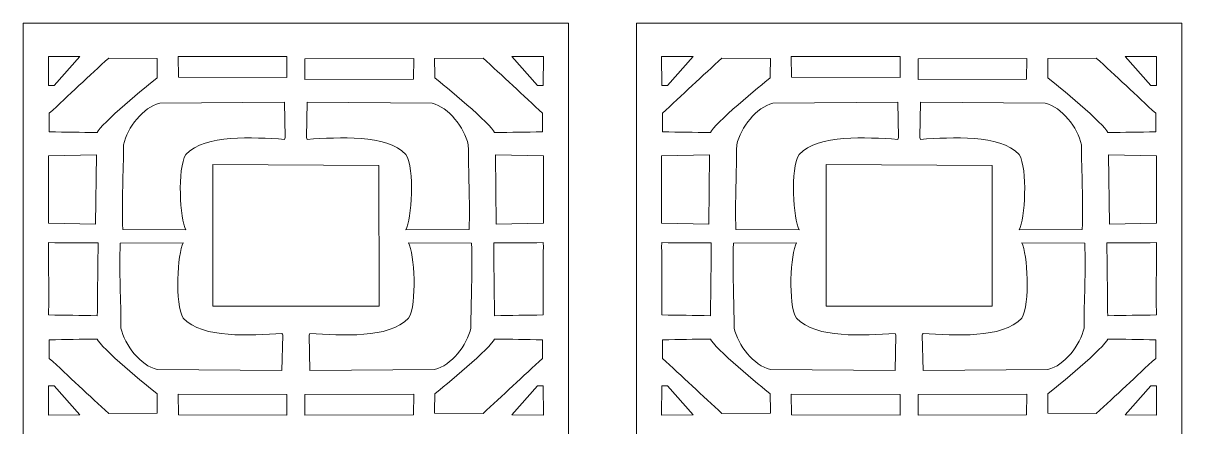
# Model space of a CAD drawing. Header units: centimetres. Extents: x -27.5 to -15.4, y -2.8 to 9.5.
# Drawn here: x -27.5 to -15.44, y 5.3 to 9.5 of the extents above; entities that cross this region are included whole.
import ezdxf

# ---------------------------------------------------------------- set-up
doc = ezdxf.new("R2010")
doc.units = ezdxf.units.CM
doc.header["$MEASUREMENT"] = 0
doc.layers.add('layer 1', color=7, linetype='Continuous')

msp = doc.modelspace()

# ---------------------------------------------------------------- linework, layer by layer
at = {"layer": 'layer 1', "color": 250, "lineweight": 9}
for points, knots in [([(-27.5, 9.49999), (-27.5, 9.49999), (-21.82427, 9.49999), (-21.82427, 9.49999), (-21.82427, 9.49999), (-21.82427, 9.49999), (-21.82427, -2.80267), (-21.82427, -2.80267), (-21.82427, -2.80267), (-21.82427, -2.80267), (-27.5, -2.80267), (-27.5, -2.80267), (-27.5, -2.80267), (-27.5, -2.80267), (-27.5, 9.49999), (-27.5, 9.49999)], [0, 0, 0, 0, 0.2, 0.2, 0.2, 0.2, 0.4, 0.4, 0.4, 0.4, 0.6, 0.6, 0.6, 0.6, 1, 1, 1, 1]), ([(-21.11943, 9.49999), (-21.11943, 9.49999), (-15.44371, 9.49999), (-15.44371, 9.49999), (-15.44371, 9.49999), (-15.44371, 9.49999), (-15.44371, -2.80267), (-15.44371, -2.80267), (-15.44371, -2.80267), (-15.44371, -2.80267), (-21.11943, -2.80267), (-21.11943, -2.80267), (-21.11943, -2.80267), (-21.11943, -2.80267), (-21.11943, 9.49999), (-21.11943, 9.49999)], [0, 0, 0, 0, 0.2, 0.2, 0.2, 0.2, 0.4, 0.4, 0.4, 0.4, 0.6, 0.6, 0.6, 0.6, 1, 1, 1, 1]), ([(-20.85648, 9.15424), (-20.85648, 9.15424), (-20.85563, 8.85045), (-20.85563, 8.85045), (-20.85563, 8.85045), (-20.84686, 8.85045), (-20.80493, 8.85045), (-20.79616, 8.85045), (-20.79616, 8.85045), (-20.79616, 8.85045), (-20.52929, 9.15185), (-20.52929, 9.15185), (-20.52929, 9.15185), (-20.52929, 9.15185), (-20.85648, 9.15424), (-20.85648, 9.15424)], [0, 0, 0, 0, 0.2, 0.2, 0.2, 0.2, 0.4, 0.4, 0.4, 0.4, 0.6, 0.6, 0.6, 0.6, 1, 1, 1, 1]), ([(-19.7254, 9.13289), (-19.7254, 9.13289), (-20.22965, 9.13745), (-20.22965, 9.13745), (-20.22965, 9.13745), (-20.42261, 8.95908), (-20.65529, 8.74104), (-20.84827, 8.56269), (-20.84827, 8.56269), (-20.84827, 8.49837), (-20.84827, 8.43402), (-20.84827, 8.36968), (-20.84827, 8.36968), (-20.667, 8.36678), (-20.52981, 8.36454), (-20.34854, 8.36164), (-20.34854, 8.36164), (-20.32265, 8.44312), (-19.81719, 8.86154), (-19.72585, 8.93154), (-19.72585, 8.93154), (-19.72875, 9.00174), (-19.72247, 9.06271), (-19.7254, 9.13289)], [0, 0, 0, 0, 0.14285714, 0.14285714, 0.14285714, 0.14285714, 0.28571429, 0.28571429, 0.28571429, 0.28571429, 0.42857143, 0.42857143, 0.42857143, 0.42857143, 0.57142857, 0.57142857, 0.57142857, 0.57142857, 0.71428571, 0.71428571, 0.71428571, 0.71428571, 1, 1, 1, 1]), ([(-19.50733, 9.15424), (-19.50733, 9.15424), (-19.50381, 8.93761), (-19.50381, 8.93761), (-19.50381, 8.93761), (-19.50381, 8.93761), (-18.37447, 8.93531), (-18.37447, 8.93531), (-18.37447, 8.93531), (-18.37447, 8.93531), (-18.37447, 9.15229), (-18.37447, 9.15229), (-18.37447, 9.15229), (-18.37447, 9.15229), (-19.50733, 9.15424), (-19.50733, 9.15424)], [0, 0, 0, 0, 0.2, 0.2, 0.2, 0.2, 0.4, 0.4, 0.4, 0.4, 0.6, 0.6, 0.6, 0.6, 1, 1, 1, 1]), ([(-17.05581, 9.13252), (-17.05581, 9.13252), (-17.05933, 8.91589), (-17.05933, 8.91589), (-17.05933, 8.91589), (-17.05933, 8.91589), (-18.18867, 8.91359), (-18.18867, 8.91359), (-18.18867, 8.91359), (-18.18867, 8.91359), (-18.18867, 9.13057), (-18.18867, 9.13057), (-18.18867, 9.13057), (-18.18867, 9.13057), (-17.05581, 9.13252), (-17.05581, 9.13252)], [0, 0, 0, 0, 0.2, 0.2, 0.2, 0.2, 0.4, 0.4, 0.4, 0.4, 0.6, 0.6, 0.6, 0.6, 1, 1, 1, 1]), ([(-16.83775, 9.13289), (-16.83775, 9.13289), (-16.3335, 9.13745), (-16.3335, 9.13745), (-16.3335, 9.13745), (-16.14053, 8.95908), (-15.90786, 8.74104), (-15.71488, 8.56269), (-15.71488, 8.56269), (-15.71488, 8.49837), (-15.71488, 8.43402), (-15.71488, 8.36968), (-15.71488, 8.36968), (-15.89615, 8.36678), (-16.03334, 8.36454), (-16.21461, 8.36164), (-16.21461, 8.36164), (-16.2405, 8.44312), (-16.74595, 8.86154), (-16.83729, 8.93154), (-16.83729, 8.93154), (-16.83439, 9.00174), (-16.84067, 9.06271), (-16.83775, 9.13289)], [0, 0, 0, 0, 0.14285714, 0.14285714, 0.14285714, 0.14285714, 0.28571429, 0.28571429, 0.28571429, 0.28571429, 0.42857143, 0.42857143, 0.42857143, 0.42857143, 0.57142857, 0.57142857, 0.57142857, 0.57142857, 0.71428571, 0.71428571, 0.71428571, 0.71428571, 1, 1, 1, 1]), ([(-15.70667, 9.15424), (-15.70667, 9.15424), (-15.70752, 8.85045), (-15.70752, 8.85045), (-15.70752, 8.85045), (-15.71628, 8.85045), (-15.75821, 8.85045), (-15.76698, 8.85045), (-15.76698, 8.85045), (-15.76698, 8.85045), (-16.03385, 9.15185), (-16.03385, 9.15185), (-16.03385, 9.15185), (-16.03385, 9.15185), (-15.70667, 9.15424), (-15.70667, 9.15424)], [0, 0, 0, 0, 0.2, 0.2, 0.2, 0.2, 0.4, 0.4, 0.4, 0.4, 0.6, 0.6, 0.6, 0.6, 1, 1, 1, 1]), ([(-20.08327, 7.35446), (-20.09496, 7.65269), (-20.07477, 7.94928), (-20.07575, 8.23591), (-20.07575, 8.23591), (-20.0344, 8.4176), (-19.87128, 8.62281), (-19.69867, 8.66891), (-19.69867, 8.66891), (-19.69867, 8.66891), (-18.40037, 8.67767), (-18.40037, 8.67767), (-18.40037, 8.67767), (-18.40037, 8.67767), (-18.3916, 8.30922), (-18.3916, 8.30922), (-18.3916, 8.30922), (-18.39453, 8.3034), (-18.39745, 8.29753), (-18.40037, 8.29169), (-18.40037, 8.29169), (-18.73195, 8.30959), (-19.22157, 8.351), (-19.42674, 8.13379), (-19.42674, 8.13379), (-19.52045, 7.98442), (-19.4854, 7.45944), (-19.42674, 7.3499), (-19.42674, 7.3499), (-19.42674, 7.3499), (-20.08327, 7.35446), (-20.08327, 7.35446)], [0, 0, 0, 0, 0.11111111, 0.11111111, 0.11111111, 0.11111111, 0.22222222, 0.22222222, 0.22222222, 0.22222222, 0.33333333, 0.33333333, 0.33333333, 0.33333333, 0.44444444, 0.44444444, 0.44444444, 0.44444444, 0.55555556, 0.55555556, 0.55555556, 0.55555556, 0.66666667, 0.66666667, 0.66666667, 0.66666667, 0.77777778, 0.77777778, 0.77777778, 0.77777778, 1, 1, 1, 1]), ([(-16.47987, 7.35446), (-16.46818, 7.65269), (-16.48837, 7.94928), (-16.4874, 8.23591), (-16.4874, 8.23591), (-16.52875, 8.4176), (-16.69186, 8.62281), (-16.86447, 8.66891), (-16.86447, 8.66891), (-16.86447, 8.66891), (-18.16277, 8.67767), (-18.16277, 8.67767), (-18.16277, 8.67767), (-18.16277, 8.67767), (-18.17154, 8.30922), (-18.17154, 8.30922), (-18.17154, 8.30922), (-18.16862, 8.3034), (-18.1657, 8.29753), (-18.16277, 8.29169), (-18.16277, 8.29169), (-17.83119, 8.30959), (-17.34157, 8.351), (-17.1364, 8.13379), (-17.1364, 8.13379), (-17.0427, 7.98442), (-17.07775, 7.45944), (-17.1364, 7.3499), (-17.1364, 7.3499), (-17.1364, 7.3499), (-16.47987, 7.35446), (-16.47987, 7.35446)], [0, 0, 0, 0, 0.11111111, 0.11111111, 0.11111111, 0.11111111, 0.22222222, 0.22222222, 0.22222222, 0.22222222, 0.33333333, 0.33333333, 0.33333333, 0.33333333, 0.44444444, 0.44444444, 0.44444444, 0.44444444, 0.55555556, 0.55555556, 0.55555556, 0.55555556, 0.66666667, 0.66666667, 0.66666667, 0.66666667, 0.77777778, 0.77777778, 0.77777778, 0.77777778, 1, 1, 1, 1]), ([(-20.36603, 7.41047), (-20.36603, 7.41047), (-20.35726, 8.1298), (-20.35726, 8.1298), (-20.35726, 8.1298), (-20.35726, 8.1298), (-20.85668, 8.11999), (-20.85668, 8.11999), (-20.85668, 8.11999), (-20.85668, 8.11999), (-20.85741, 7.41905), (-20.85741, 7.41905), (-20.85741, 7.41905), (-20.85741, 7.41905), (-20.36603, 7.41047), (-20.36603, 7.41047)], [0, 0, 0, 0, 0.2, 0.2, 0.2, 0.2, 0.4, 0.4, 0.4, 0.4, 0.6, 0.6, 0.6, 0.6, 1, 1, 1, 1]), ([(-16.19712, 7.41047), (-16.19712, 7.41047), (-16.20588, 8.1298), (-16.20588, 8.1298), (-16.20588, 8.1298), (-16.20588, 8.1298), (-15.70646, 8.11999), (-15.70646, 8.11999), (-15.70646, 8.11999), (-15.70646, 8.11999), (-15.70573, 7.41905), (-15.70573, 7.41905), (-15.70573, 7.41905), (-15.70573, 7.41905), (-16.19712, 7.41047), (-16.19712, 7.41047)], [0, 0, 0, 0, 0.2, 0.2, 0.2, 0.2, 0.4, 0.4, 0.4, 0.4, 0.6, 0.6, 0.6, 0.6, 1, 1, 1, 1]), ([(-19.14495, 8.03087), (-19.14495, 8.03087), (-19.14514, 6.55784), (-19.14514, 6.55784), (-19.14514, 6.55784), (-19.14514, 6.55784), (-17.41548, 6.55755), (-17.41548, 6.55755), (-17.41548, 6.55755), (-17.41548, 6.55755), (-17.41878, 8.01962), (-17.41878, 8.01962), (-17.41878, 8.01962), (-17.41878, 8.01962), (-19.14495, 8.03087), (-19.14495, 8.03087)], [0, 0, 0, 0, 0.2, 0.2, 0.2, 0.2, 0.4, 0.4, 0.4, 0.4, 0.6, 0.6, 0.6, 0.6, 1, 1, 1, 1]), ([(-20.85612, 7.21783), (-20.85718, 6.96642), (-20.84941, 6.71698), (-20.85525, 6.46553), (-20.85525, 6.46553), (-20.67398, 6.46261), (-20.52952, 6.46024), (-20.34825, 6.45732), (-20.34825, 6.45732), (-20.34532, 6.70585), (-20.3424, 6.96553), (-20.33948, 7.21406), (-20.33948, 7.21406), (-20.51783, 7.21991), (-20.67775, 7.21199), (-20.85612, 7.21783)], [0, 0, 0, 0, 0.2, 0.2, 0.2, 0.2, 0.4, 0.4, 0.4, 0.4, 0.6, 0.6, 0.6, 0.6, 1, 1, 1, 1]), ([(-20.11, 7.21033), (-20.12169, 6.9121), (-20.1015, 6.6155), (-20.10247, 6.32888), (-20.10247, 6.32888), (-20.06112, 6.14719), (-19.89801, 5.94198), (-19.7254, 5.89588), (-19.7254, 5.89588), (-19.7254, 5.89588), (-18.4271, 5.88712), (-18.4271, 5.88712), (-18.4271, 5.88712), (-18.4271, 5.88712), (-18.41833, 6.25557), (-18.41833, 6.25557), (-18.41833, 6.25557), (-18.42125, 6.26139), (-18.42417, 6.26726), (-18.4271, 6.2731), (-18.4271, 6.2731), (-18.75868, 6.2552), (-19.2483, 6.21379), (-19.45347, 6.431), (-19.45347, 6.431), (-19.54717, 6.58037), (-19.51212, 7.10535), (-19.45347, 7.21489), (-19.45347, 7.21489), (-19.45347, 7.21489), (-20.11, 7.21033), (-20.11, 7.21033)], [0, 0, 0, 0, 0.11111111, 0.11111111, 0.11111111, 0.11111111, 0.22222222, 0.22222222, 0.22222222, 0.22222222, 0.33333333, 0.33333333, 0.33333333, 0.33333333, 0.44444444, 0.44444444, 0.44444444, 0.44444444, 0.55555556, 0.55555556, 0.55555556, 0.55555556, 0.66666667, 0.66666667, 0.66666667, 0.66666667, 0.77777778, 0.77777778, 0.77777778, 0.77777778, 1, 1, 1, 1]), ([(-16.45315, 7.21033), (-16.44146, 6.9121), (-16.46165, 6.6155), (-16.46067, 6.32888), (-16.46067, 6.32888), (-16.50202, 6.14719), (-16.66514, 5.94198), (-16.83775, 5.89588), (-16.83775, 5.89588), (-16.83775, 5.89588), (-18.13605, 5.88712), (-18.13605, 5.88712), (-18.13605, 5.88712), (-18.13605, 5.88712), (-18.14482, 6.25557), (-18.14482, 6.25557), (-18.14482, 6.25557), (-18.14189, 6.26139), (-18.13897, 6.26726), (-18.13605, 6.2731), (-18.13605, 6.2731), (-17.80447, 6.2552), (-17.31485, 6.21379), (-17.10968, 6.431), (-17.10968, 6.431), (-17.01597, 6.58037), (-17.05102, 7.10535), (-17.10968, 7.21489), (-17.10968, 7.21489), (-17.10968, 7.21489), (-16.45315, 7.21033), (-16.45315, 7.21033)], [0, 0, 0, 0, 0.11111111, 0.11111111, 0.11111111, 0.11111111, 0.22222222, 0.22222222, 0.22222222, 0.22222222, 0.33333333, 0.33333333, 0.33333333, 0.33333333, 0.44444444, 0.44444444, 0.44444444, 0.44444444, 0.55555556, 0.55555556, 0.55555556, 0.55555556, 0.66666667, 0.66666667, 0.66666667, 0.66666667, 0.77777778, 0.77777778, 0.77777778, 0.77777778, 1, 1, 1, 1]), ([(-15.70702, 7.21783), (-15.70596, 6.96642), (-15.71374, 6.71698), (-15.70789, 6.46553), (-15.70789, 6.46553), (-15.88916, 6.46261), (-16.03363, 6.46024), (-16.2149, 6.45732), (-16.2149, 6.45732), (-16.21782, 6.70585), (-16.22074, 6.96553), (-16.22367, 7.21406), (-16.22367, 7.21406), (-16.04532, 7.21991), (-15.88539, 7.21199), (-15.70702, 7.21783)], [0, 0, 0, 0, 0.2, 0.2, 0.2, 0.2, 0.4, 0.4, 0.4, 0.4, 0.6, 0.6, 0.6, 0.6, 1, 1, 1, 1]), ([(-19.72516, 5.44351), (-19.72516, 5.44351), (-20.22941, 5.43896), (-20.22941, 5.43896), (-20.22941, 5.43896), (-20.42237, 5.61733), (-20.65505, 5.83537), (-20.84803, 6.01372), (-20.84803, 6.01372), (-20.84803, 6.07803), (-20.84803, 6.14239), (-20.84803, 6.20672), (-20.84803, 6.20672), (-20.66676, 6.20963), (-20.52957, 6.21186), (-20.34829, 6.21477), (-20.34829, 6.21477), (-20.32241, 6.13329), (-19.81695, 5.71487), (-19.72561, 5.64487), (-19.72561, 5.64487), (-19.72851, 5.57467), (-19.72223, 5.51369), (-19.72516, 5.44351)], [0, 0, 0, 0, 0.14285714, 0.14285714, 0.14285714, 0.14285714, 0.28571429, 0.28571429, 0.28571429, 0.28571429, 0.42857143, 0.42857143, 0.42857143, 0.42857143, 0.57142857, 0.57142857, 0.57142857, 0.57142857, 0.71428571, 0.71428571, 0.71428571, 0.71428571, 1, 1, 1, 1]), ([(-16.83799, 5.44351), (-16.83799, 5.44351), (-16.33374, 5.43896), (-16.33374, 5.43896), (-16.33374, 5.43896), (-16.14077, 5.61733), (-15.9081, 5.83537), (-15.71512, 6.01372), (-15.71512, 6.01372), (-15.71512, 6.07803), (-15.71512, 6.14239), (-15.71512, 6.20672), (-15.71512, 6.20672), (-15.89639, 6.20963), (-16.03358, 6.21186), (-16.21485, 6.21477), (-16.21485, 6.21477), (-16.24074, 6.13329), (-16.74619, 5.71487), (-16.83753, 5.64487), (-16.83753, 5.64487), (-16.83463, 5.57467), (-16.84091, 5.51369), (-16.83799, 5.44351)], [0, 0, 0, 0, 0.14285714, 0.14285714, 0.14285714, 0.14285714, 0.28571429, 0.28571429, 0.28571429, 0.28571429, 0.42857143, 0.42857143, 0.42857143, 0.42857143, 0.57142857, 0.57142857, 0.57142857, 0.57142857, 0.71428571, 0.71428571, 0.71428571, 0.71428571, 1, 1, 1, 1]), ([(-20.85624, 5.42217), (-20.85624, 5.42217), (-20.85539, 5.72596), (-20.85539, 5.72596), (-20.85539, 5.72596), (-20.84662, 5.72596), (-20.80469, 5.72596), (-20.79592, 5.72596), (-20.79592, 5.72596), (-20.79592, 5.72596), (-20.52905, 5.42455), (-20.52905, 5.42455), (-20.52905, 5.42455), (-20.52905, 5.42455), (-20.85624, 5.42217), (-20.85624, 5.42217)], [0, 0, 0, 0, 0.2, 0.2, 0.2, 0.2, 0.4, 0.4, 0.4, 0.4, 0.6, 0.6, 0.6, 0.6, 1, 1, 1, 1]), ([(-15.70691, 5.42217), (-15.70691, 5.42217), (-15.70776, 5.72596), (-15.70776, 5.72596), (-15.70776, 5.72596), (-15.71653, 5.72596), (-15.75845, 5.72596), (-15.76722, 5.72596), (-15.76722, 5.72596), (-15.76722, 5.72596), (-16.03409, 5.42455), (-16.03409, 5.42455), (-16.03409, 5.42455), (-16.03409, 5.42455), (-15.70691, 5.42217), (-15.70691, 5.42217)], [0, 0, 0, 0, 0.2, 0.2, 0.2, 0.2, 0.4, 0.4, 0.4, 0.4, 0.6, 0.6, 0.6, 0.6, 1, 1, 1, 1]), ([(-19.50733, 5.6411), (-19.50733, 5.6411), (-19.50381, 5.42446), (-19.50381, 5.42446), (-19.50381, 5.42446), (-19.50381, 5.42446), (-18.37447, 5.42216), (-18.37447, 5.42216), (-18.37447, 5.42216), (-18.37447, 5.42216), (-18.37447, 5.63915), (-18.37447, 5.63915), (-18.37447, 5.63915), (-18.37447, 5.63915), (-19.50733, 5.6411), (-19.50733, 5.6411)], [0, 0, 0, 0, 0.2, 0.2, 0.2, 0.2, 0.4, 0.4, 0.4, 0.4, 0.6, 0.6, 0.6, 0.6, 1, 1, 1, 1]), ([(-17.05581, 5.6411), (-17.05581, 5.6411), (-17.05933, 5.42446), (-17.05933, 5.42446), (-17.05933, 5.42446), (-17.05933, 5.42446), (-18.18867, 5.42216), (-18.18867, 5.42216), (-18.18867, 5.42216), (-18.18867, 5.42216), (-18.18867, 5.63915), (-18.18867, 5.63915), (-18.18867, 5.63915), (-18.18867, 5.63915), (-17.05581, 5.6411), (-17.05581, 5.6411)], [0, 0, 0, 0, 0.2, 0.2, 0.2, 0.2, 0.4, 0.4, 0.4, 0.4, 0.6, 0.6, 0.6, 0.6, 1, 1, 1, 1])]:
    msp.add_open_spline(points, degree=3, knots=knots, dxfattribs=at)
at = {"layer": 'layer 1', "color": 7, "lineweight": 9}
for points, knots in [([(-27.23704, 9.15424), (-27.23704, 9.15424), (-27.23619, 8.85045), (-27.23619, 8.85045), (-27.23619, 8.85045), (-27.22742, 8.85045), (-27.18549, 8.85045), (-27.17673, 8.85045), (-27.17673, 8.85045), (-27.17673, 8.85045), (-26.90985, 9.15185), (-26.90985, 9.15185), (-26.90985, 9.15185), (-26.90985, 9.15185), (-27.23704, 9.15424), (-27.23704, 9.15424)], [0, 0, 0, 0, 0.2, 0.2, 0.2, 0.2, 0.4, 0.4, 0.4, 0.4, 0.6, 0.6, 0.6, 0.6, 1, 1, 1, 1]), ([(-26.10596, 9.13289), (-26.10596, 9.13289), (-26.61021, 9.13745), (-26.61021, 9.13745), (-26.61021, 9.13745), (-26.80317, 8.95908), (-27.03585, 8.74104), (-27.22883, 8.56269), (-27.22883, 8.56269), (-27.22883, 8.49837), (-27.22883, 8.43402), (-27.22883, 8.36968), (-27.22883, 8.36968), (-27.04756, 8.36678), (-26.91037, 8.36454), (-26.7291, 8.36164), (-26.7291, 8.36164), (-26.70321, 8.44312), (-26.19776, 8.86154), (-26.10642, 8.93154), (-26.10642, 8.93154), (-26.10932, 9.00174), (-26.10304, 9.06271), (-26.10596, 9.13289)], [0, 0, 0, 0, 0.14285714, 0.14285714, 0.14285714, 0.14285714, 0.28571429, 0.28571429, 0.28571429, 0.28571429, 0.42857143, 0.42857143, 0.42857143, 0.42857143, 0.57142857, 0.57142857, 0.57142857, 0.57142857, 0.71428571, 0.71428571, 0.71428571, 0.71428571, 1, 1, 1, 1]), ([(-25.8879, 9.15424), (-25.8879, 9.15424), (-25.88437, 8.93761), (-25.88437, 8.93761), (-25.88437, 8.93761), (-25.88437, 8.93761), (-24.75503, 8.93531), (-24.75503, 8.93531), (-24.75503, 8.93531), (-24.75503, 8.93531), (-24.75503, 9.15229), (-24.75503, 9.15229), (-24.75503, 9.15229), (-24.75503, 9.15229), (-25.8879, 9.15424), (-25.8879, 9.15424)], [0, 0, 0, 0, 0.2, 0.2, 0.2, 0.2, 0.4, 0.4, 0.4, 0.4, 0.6, 0.6, 0.6, 0.6, 1, 1, 1, 1]), ([(-23.43637, 9.13252), (-23.43637, 9.13252), (-23.4399, 8.91589), (-23.4399, 8.91589), (-23.4399, 8.91589), (-23.4399, 8.91589), (-24.56924, 8.91359), (-24.56924, 8.91359), (-24.56924, 8.91359), (-24.56924, 8.91359), (-24.56924, 9.13057), (-24.56924, 9.13057), (-24.56924, 9.13057), (-24.56924, 9.13057), (-23.43637, 9.13252), (-23.43637, 9.13252)], [0, 0, 0, 0, 0.2, 0.2, 0.2, 0.2, 0.4, 0.4, 0.4, 0.4, 0.6, 0.6, 0.6, 0.6, 1, 1, 1, 1]), ([(-23.21831, 9.13289), (-23.21831, 9.13289), (-22.71406, 9.13745), (-22.71406, 9.13745), (-22.71406, 9.13745), (-22.5211, 8.95908), (-22.28842, 8.74104), (-22.09544, 8.56269), (-22.09544, 8.56269), (-22.09544, 8.49837), (-22.09544, 8.43402), (-22.09544, 8.36968), (-22.09544, 8.36968), (-22.27671, 8.36678), (-22.4139, 8.36454), (-22.59517, 8.36164), (-22.59517, 8.36164), (-22.62106, 8.44312), (-23.12651, 8.86154), (-23.21786, 8.93154), (-23.21786, 8.93154), (-23.21495, 9.00174), (-23.22123, 9.06271), (-23.21831, 9.13289)], [0, 0, 0, 0, 0.14285714, 0.14285714, 0.14285714, 0.14285714, 0.28571429, 0.28571429, 0.28571429, 0.28571429, 0.42857143, 0.42857143, 0.42857143, 0.42857143, 0.57142857, 0.57142857, 0.57142857, 0.57142857, 0.71428571, 0.71428571, 0.71428571, 0.71428571, 1, 1, 1, 1]), ([(-22.08723, 9.15424), (-22.08723, 9.15424), (-22.08808, 8.85045), (-22.08808, 8.85045), (-22.08808, 8.85045), (-22.09685, 8.85045), (-22.13878, 8.85045), (-22.14754, 8.85045), (-22.14754, 8.85045), (-22.14754, 8.85045), (-22.41442, 9.15185), (-22.41442, 9.15185), (-22.41442, 9.15185), (-22.41442, 9.15185), (-22.08723, 9.15424), (-22.08723, 9.15424)], [0, 0, 0, 0, 0.2, 0.2, 0.2, 0.2, 0.4, 0.4, 0.4, 0.4, 0.6, 0.6, 0.6, 0.6, 1, 1, 1, 1]), ([(-26.46383, 7.35446), (-26.47552, 7.65269), (-26.45534, 7.94928), (-26.45631, 8.23591), (-26.45631, 8.23591), (-26.41496, 8.4176), (-26.25184, 8.62281), (-26.07924, 8.66891), (-26.07924, 8.66891), (-26.07924, 8.66891), (-24.78093, 8.67767), (-24.78093, 8.67767), (-24.78093, 8.67767), (-24.78093, 8.67767), (-24.77217, 8.30922), (-24.77217, 8.30922), (-24.77217, 8.30922), (-24.77509, 8.3034), (-24.77801, 8.29753), (-24.78093, 8.29169), (-24.78093, 8.29169), (-25.11251, 8.30959), (-25.60213, 8.351), (-25.8073, 8.13379), (-25.8073, 8.13379), (-25.90101, 7.98442), (-25.86596, 7.45944), (-25.8073, 7.3499), (-25.8073, 7.3499), (-25.8073, 7.3499), (-26.46383, 7.35446), (-26.46383, 7.35446)], [0, 0, 0, 0, 0.11111111, 0.11111111, 0.11111111, 0.11111111, 0.22222222, 0.22222222, 0.22222222, 0.22222222, 0.33333333, 0.33333333, 0.33333333, 0.33333333, 0.44444444, 0.44444444, 0.44444444, 0.44444444, 0.55555556, 0.55555556, 0.55555556, 0.55555556, 0.66666667, 0.66666667, 0.66666667, 0.66666667, 0.77777778, 0.77777778, 0.77777778, 0.77777778, 1, 1, 1, 1]), ([(-22.86044, 7.35446), (-22.84875, 7.65269), (-22.86893, 7.94928), (-22.86796, 8.23591), (-22.86796, 8.23591), (-22.90931, 8.4176), (-23.07243, 8.62281), (-23.24504, 8.66891), (-23.24504, 8.66891), (-23.24504, 8.66891), (-24.54334, 8.67767), (-24.54334, 8.67767), (-24.54334, 8.67767), (-24.54334, 8.67767), (-24.5521, 8.30922), (-24.5521, 8.30922), (-24.5521, 8.30922), (-24.54918, 8.3034), (-24.54626, 8.29753), (-24.54334, 8.29169), (-24.54334, 8.29169), (-24.21176, 8.30959), (-23.72214, 8.351), (-23.51697, 8.13379), (-23.51697, 8.13379), (-23.42326, 7.98442), (-23.45831, 7.45944), (-23.51697, 7.3499), (-23.51697, 7.3499), (-23.51697, 7.3499), (-22.86044, 7.35446), (-22.86044, 7.35446)], [0, 0, 0, 0, 0.11111111, 0.11111111, 0.11111111, 0.11111111, 0.22222222, 0.22222222, 0.22222222, 0.22222222, 0.33333333, 0.33333333, 0.33333333, 0.33333333, 0.44444444, 0.44444444, 0.44444444, 0.44444444, 0.55555556, 0.55555556, 0.55555556, 0.55555556, 0.66666667, 0.66666667, 0.66666667, 0.66666667, 0.77777778, 0.77777778, 0.77777778, 0.77777778, 1, 1, 1, 1]), ([(-26.74659, 7.41047), (-26.74659, 7.41047), (-26.73782, 8.1298), (-26.73782, 8.1298), (-26.73782, 8.1298), (-26.73782, 8.1298), (-27.23725, 8.11999), (-27.23725, 8.11999), (-27.23725, 8.11999), (-27.23725, 8.11999), (-27.23797, 7.41905), (-27.23797, 7.41905), (-27.23797, 7.41905), (-27.23797, 7.41905), (-26.74659, 7.41047), (-26.74659, 7.41047)], [0, 0, 0, 0, 0.2, 0.2, 0.2, 0.2, 0.4, 0.4, 0.4, 0.4, 0.6, 0.6, 0.6, 0.6, 1, 1, 1, 1]), ([(-22.57768, 7.41047), (-22.57768, 7.41047), (-22.58645, 8.1298), (-22.58645, 8.1298), (-22.58645, 8.1298), (-22.58645, 8.1298), (-22.08702, 8.11999), (-22.08702, 8.11999), (-22.08702, 8.11999), (-22.08702, 8.11999), (-22.0863, 7.41905), (-22.0863, 7.41905), (-22.0863, 7.41905), (-22.0863, 7.41905), (-22.57768, 7.41047), (-22.57768, 7.41047)], [0, 0, 0, 0, 0.2, 0.2, 0.2, 0.2, 0.4, 0.4, 0.4, 0.4, 0.6, 0.6, 0.6, 0.6, 1, 1, 1, 1]), ([(-25.52552, 8.03087), (-25.52552, 8.03087), (-25.5257, 6.55784), (-25.5257, 6.55784), (-25.5257, 6.55784), (-25.5257, 6.55784), (-23.79604, 6.55755), (-23.79604, 6.55755), (-23.79604, 6.55755), (-23.79604, 6.55755), (-23.79934, 8.01962), (-23.79934, 8.01962), (-23.79934, 8.01962), (-23.79934, 8.01962), (-25.52552, 8.03087), (-25.52552, 8.03087)], [0, 0, 0, 0, 0.2, 0.2, 0.2, 0.2, 0.4, 0.4, 0.4, 0.4, 0.6, 0.6, 0.6, 0.6, 1, 1, 1, 1]), ([(-27.23669, 7.21783), (-27.23774, 6.96642), (-27.22997, 6.71698), (-27.23582, 6.46553), (-27.23582, 6.46553), (-27.05454, 6.46261), (-26.91008, 6.46024), (-26.72881, 6.45732), (-26.72881, 6.45732), (-26.72589, 6.70585), (-26.72296, 6.96553), (-26.72004, 7.21406), (-26.72004, 7.21406), (-26.89839, 7.21991), (-27.05832, 7.21199), (-27.23669, 7.21783)], [0, 0, 0, 0, 0.2, 0.2, 0.2, 0.2, 0.4, 0.4, 0.4, 0.4, 0.6, 0.6, 0.6, 0.6, 1, 1, 1, 1]), ([(-26.49056, 7.21033), (-26.50225, 6.9121), (-26.48206, 6.6155), (-26.48303, 6.32888), (-26.48303, 6.32888), (-26.44169, 6.14719), (-26.27857, 5.94198), (-26.10596, 5.89588), (-26.10596, 5.89588), (-26.10596, 5.89588), (-24.80766, 5.88712), (-24.80766, 5.88712), (-24.80766, 5.88712), (-24.80766, 5.88712), (-24.79889, 6.25557), (-24.79889, 6.25557), (-24.79889, 6.25557), (-24.80181, 6.26139), (-24.80474, 6.26726), (-24.80766, 6.2731), (-24.80766, 6.2731), (-25.13924, 6.2552), (-25.62886, 6.21379), (-25.83403, 6.431), (-25.83403, 6.431), (-25.92773, 6.58037), (-25.89268, 7.10535), (-25.83403, 7.21489), (-25.83403, 7.21489), (-25.83403, 7.21489), (-26.49056, 7.21033), (-26.49056, 7.21033)], [0, 0, 0, 0, 0.11111111, 0.11111111, 0.11111111, 0.11111111, 0.22222222, 0.22222222, 0.22222222, 0.22222222, 0.33333333, 0.33333333, 0.33333333, 0.33333333, 0.44444444, 0.44444444, 0.44444444, 0.44444444, 0.55555556, 0.55555556, 0.55555556, 0.55555556, 0.66666667, 0.66666667, 0.66666667, 0.66666667, 0.77777778, 0.77777778, 0.77777778, 0.77777778, 1, 1, 1, 1]), ([(-22.83371, 7.21033), (-22.82202, 6.9121), (-22.84221, 6.6155), (-22.84124, 6.32888), (-22.84124, 6.32888), (-22.88259, 6.14719), (-23.0457, 5.94198), (-23.21831, 5.89588), (-23.21831, 5.89588), (-23.21831, 5.89588), (-24.51661, 5.88712), (-24.51661, 5.88712), (-24.51661, 5.88712), (-24.51661, 5.88712), (-24.52538, 6.25557), (-24.52538, 6.25557), (-24.52538, 6.25557), (-24.52246, 6.26139), (-24.51953, 6.26726), (-24.51661, 6.2731), (-24.51661, 6.2731), (-24.18503, 6.2552), (-23.69541, 6.21379), (-23.49024, 6.431), (-23.49024, 6.431), (-23.39654, 6.58037), (-23.43159, 7.10535), (-23.49024, 7.21489), (-23.49024, 7.21489), (-23.49024, 7.21489), (-22.83371, 7.21033), (-22.83371, 7.21033)], [0, 0, 0, 0, 0.11111111, 0.11111111, 0.11111111, 0.11111111, 0.22222222, 0.22222222, 0.22222222, 0.22222222, 0.33333333, 0.33333333, 0.33333333, 0.33333333, 0.44444444, 0.44444444, 0.44444444, 0.44444444, 0.55555556, 0.55555556, 0.55555556, 0.55555556, 0.66666667, 0.66666667, 0.66666667, 0.66666667, 0.77777778, 0.77777778, 0.77777778, 0.77777778, 1, 1, 1, 1]), ([(-22.08758, 7.21783), (-22.08653, 6.96642), (-22.0943, 6.71698), (-22.08845, 6.46553), (-22.08845, 6.46553), (-22.26973, 6.46261), (-22.41419, 6.46024), (-22.59546, 6.45732), (-22.59546, 6.45732), (-22.59838, 6.70585), (-22.60131, 6.96553), (-22.60423, 7.21406), (-22.60423, 7.21406), (-22.42588, 7.21991), (-22.26595, 7.21199), (-22.08758, 7.21783)], [0, 0, 0, 0, 0.2, 0.2, 0.2, 0.2, 0.4, 0.4, 0.4, 0.4, 0.6, 0.6, 0.6, 0.6, 1, 1, 1, 1]), ([(-26.10572, 5.44351), (-26.10572, 5.44351), (-26.60997, 5.43896), (-26.60997, 5.43896), (-26.60997, 5.43896), (-26.80293, 5.61733), (-27.03561, 5.83537), (-27.22859, 6.01372), (-27.22859, 6.01372), (-27.22859, 6.07803), (-27.22859, 6.14239), (-27.22859, 6.20672), (-27.22859, 6.20672), (-27.04732, 6.20963), (-26.91013, 6.21186), (-26.72886, 6.21477), (-26.72886, 6.21477), (-26.70297, 6.13329), (-26.19752, 5.71487), (-26.10617, 5.64487), (-26.10617, 5.64487), (-26.10908, 5.57467), (-26.1028, 5.51369), (-26.10572, 5.44351)], [0, 0, 0, 0, 0.14285714, 0.14285714, 0.14285714, 0.14285714, 0.28571429, 0.28571429, 0.28571429, 0.28571429, 0.42857143, 0.42857143, 0.42857143, 0.42857143, 0.57142857, 0.57142857, 0.57142857, 0.57142857, 0.71428571, 0.71428571, 0.71428571, 0.71428571, 1, 1, 1, 1]), ([(-23.21855, 5.44351), (-23.21855, 5.44351), (-22.7143, 5.43896), (-22.7143, 5.43896), (-22.7143, 5.43896), (-22.52134, 5.61733), (-22.28866, 5.83537), (-22.09568, 6.01372), (-22.09568, 6.01372), (-22.09568, 6.07803), (-22.09568, 6.14239), (-22.09568, 6.20672), (-22.09568, 6.20672), (-22.27695, 6.20963), (-22.41414, 6.21186), (-22.59541, 6.21477), (-22.59541, 6.21477), (-22.6213, 6.13329), (-23.12675, 5.71487), (-23.2181, 5.64487), (-23.2181, 5.64487), (-23.21519, 5.57467), (-23.22147, 5.51369), (-23.21855, 5.44351)], [0, 0, 0, 0, 0.14285714, 0.14285714, 0.14285714, 0.14285714, 0.28571429, 0.28571429, 0.28571429, 0.28571429, 0.42857143, 0.42857143, 0.42857143, 0.42857143, 0.57142857, 0.57142857, 0.57142857, 0.57142857, 0.71428571, 0.71428571, 0.71428571, 0.71428571, 1, 1, 1, 1]), ([(-27.2368, 5.42217), (-27.2368, 5.42217), (-27.23595, 5.72596), (-27.23595, 5.72596), (-27.23595, 5.72596), (-27.22718, 5.72596), (-27.18525, 5.72596), (-27.17649, 5.72596), (-27.17649, 5.72596), (-27.17649, 5.72596), (-26.90961, 5.42455), (-26.90961, 5.42455), (-26.90961, 5.42455), (-26.90961, 5.42455), (-27.2368, 5.42217), (-27.2368, 5.42217)], [0, 0, 0, 0, 0.2, 0.2, 0.2, 0.2, 0.4, 0.4, 0.4, 0.4, 0.6, 0.6, 0.6, 0.6, 1, 1, 1, 1]), ([(-22.08747, 5.42217), (-22.08747, 5.42217), (-22.08832, 5.72596), (-22.08832, 5.72596), (-22.08832, 5.72596), (-22.09709, 5.72596), (-22.13902, 5.72596), (-22.14778, 5.72596), (-22.14778, 5.72596), (-22.14778, 5.72596), (-22.41466, 5.42455), (-22.41466, 5.42455), (-22.41466, 5.42455), (-22.41466, 5.42455), (-22.08747, 5.42217), (-22.08747, 5.42217)], [0, 0, 0, 0, 0.2, 0.2, 0.2, 0.2, 0.4, 0.4, 0.4, 0.4, 0.6, 0.6, 0.6, 0.6, 1, 1, 1, 1]), ([(-25.8879, 5.6411), (-25.8879, 5.6411), (-25.88437, 5.42446), (-25.88437, 5.42446), (-25.88437, 5.42446), (-25.88437, 5.42446), (-24.75503, 5.42216), (-24.75503, 5.42216), (-24.75503, 5.42216), (-24.75503, 5.42216), (-24.75503, 5.63915), (-24.75503, 5.63915), (-24.75503, 5.63915), (-24.75503, 5.63915), (-25.8879, 5.6411), (-25.8879, 5.6411)], [0, 0, 0, 0, 0.2, 0.2, 0.2, 0.2, 0.4, 0.4, 0.4, 0.4, 0.6, 0.6, 0.6, 0.6, 1, 1, 1, 1]), ([(-23.43637, 5.6411), (-23.43637, 5.6411), (-23.4399, 5.42446), (-23.4399, 5.42446), (-23.4399, 5.42446), (-23.4399, 5.42446), (-24.56924, 5.42216), (-24.56924, 5.42216), (-24.56924, 5.42216), (-24.56924, 5.42216), (-24.56924, 5.63915), (-24.56924, 5.63915), (-24.56924, 5.63915), (-24.56924, 5.63915), (-23.43637, 5.6411), (-23.43637, 5.6411)], [0, 0, 0, 0, 0.2, 0.2, 0.2, 0.2, 0.4, 0.4, 0.4, 0.4, 0.6, 0.6, 0.6, 0.6, 1, 1, 1, 1])]:
    msp.add_open_spline(points, degree=3, knots=knots, dxfattribs=at)

doc.saveas('drawing.dxf')
